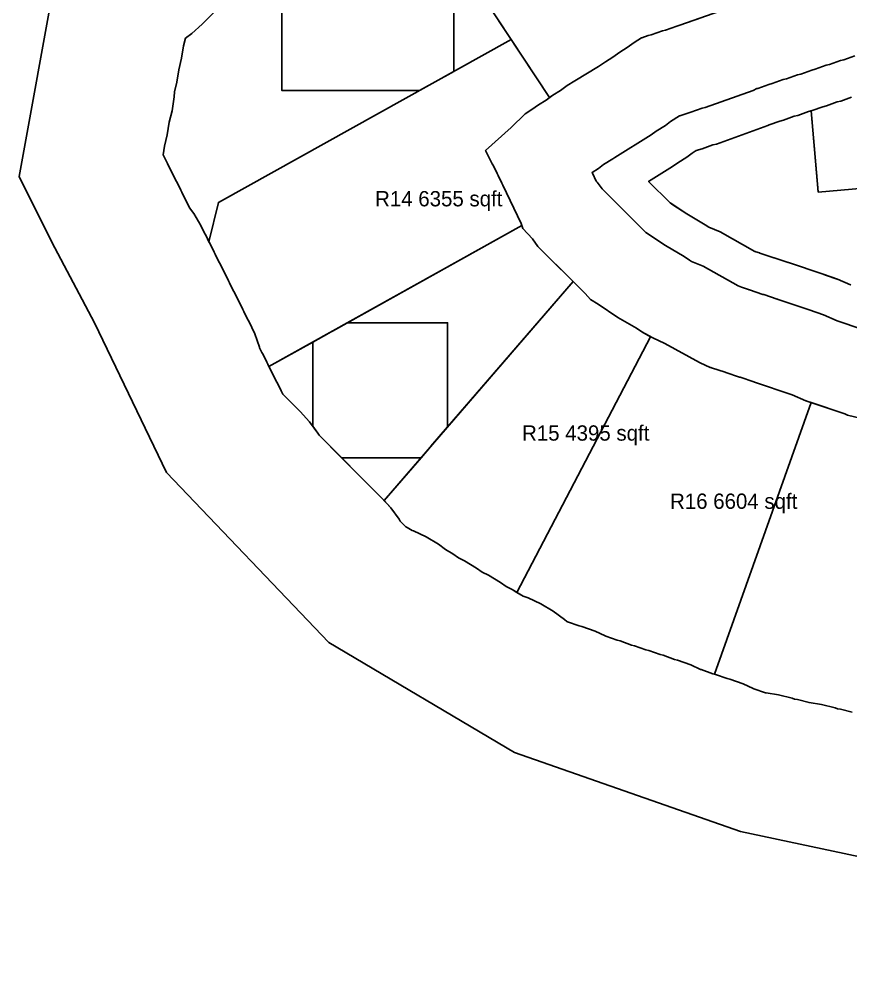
# Model space of a CAD drawing. Header units: metres. Extents: x 119 to 464, y -551 to -55.
# Drawn here: x 118.9 to 206, y -261.5 to -161.8 of the extents above; entities that cross this region are included whole.
import ezdxf

# ---------------------------------------------------------------- set-up
doc = ezdxf.new("R2010")
doc.units = ezdxf.units.M
for name, color, linetype in [('AMENITIES', 6, 'Continuous'), ('COLONY', 3, 'Continuous'), ('GARDENS', 82, 'Continuous'), ('PLOTS', 1, 'Continuous'), ('RIVER_PROMENADE', 62, 'Continuous'), ('ROADS', 8, 'Continuous'), ('TEXT', 7, 'Continuous')]:
    doc.layers.add(name, color=color, linetype=linetype)

msp = doc.modelspace()

# ---------------------------------------------------------------- linework, layer by layer
at = {"layer": 'AMENITIES'}
for points in [[(164.44, -167.312), (160.865, -169.301), (146.44, -169.301), (146.44, -154.03), (146.63, -153.84), (146.83, -153.72), (148.02, -152.85), (149.11, -151.86), (149.669, -151.301), (162.083, -151.301), (164.44, -154.872), (164.44, -167.312)], [(163.794, -193.614), (163.794, -204.512), (161.017, -207.732), (152.702, -207.732), (150.34, -205.37), (150.22, -205.17), (149.677, -204.427), (149.677, -195.625), (153.291, -193.614), (163.794, -193.614)]]:
    msp.add_lwpolyline(points, close=True, dxfattribs=at)
at = {"layer": 'COLONY'}
msp.add_lwpolyline([(338.8, -261.53), (224.09, -261.53), (222.88, -259.14), (209.26, -249.96), (209.26, -249.96), (194.47, -246.82), (170.8, -238.57), (151.35, -227.07), (134.39, -209.29), (126.82, -193.61), (122.36, -185.17), (118.94, -178.32), (122.83, -156.97), (143.97, -136.46), (164.23, -123.19), (208.6, -107.93), (221.48, -103.71), (247.6, -87.66), (258.4, -72.16), (277.21, -65.62), (293.47, -62.5), (331.12, -57.65)], dxfattribs=at)
at = {"layer": 'GARDENS'}
for points in [[(138.36, -184.23), (137.98, -183.43), (137.22, -182.17), (136.79, -181.58), (136.48, -180.93), (136.36, -180.73), (135.98, -179.93), (135.86, -179.73), (135.48, -178.93), (135.36, -178.73), (134.98, -177.93), (134.86, -177.73), (134.48, -176.93), (134.36, -176.73), (134.02, -176.02), (134.16, -175.13), (134.46, -173.93), (134.66, -172.63), (134.96, -171.43), (135.18, -169.97), (135.21, -169.43), (135.46, -168.43), (135.66, -167.13), (135.96, -165.93), (136.16, -164.63), (136.36, -163.83), (137.02, -163.35), (138.11, -162.36), (146.44, -154.03), (146.44, -169.301), (160.865, -169.301), (164.44, -167.312), (164.44, -154.872), (170.446, -163.972), (139.812, -181.011), (138.822, -185.151), (138.48, -184.43), (138.36, -184.23)], [(201.843, -171.434), (201.843, -171.434), (201.843, -171.434), (201.842, -171.434), (201.842, -171.434), (201.843, -171.434), (201.843, -171.434)], [(200.07, -172), (200.07, -172), (200.07, -172), (200.07, -172), (200.07, -172), (200.07, -172)], [(201.57, -171.5), (201.57, -171.5), (201.57, -171.5), (201.57, -171.5), (201.57, -171.5), (201.57, -171.5)], [(197.441, -172.91), (197.44, -172.91), (197.44, -172.91), (197.44, -172.91), (197.44, -172.91), (197.441, -172.91)], [(198.57, -172.5), (198.57, -172.5), (198.57, -172.5), (198.57, -172.5), (198.57, -172.5), (198.57, -172.5)], [(191.57, -175), (191.57, -175), (191.57, -175), (191.57, -175), (191.57, -175), (191.57, -175)], [(189.39, -175.86), (189.39, -175.86), (189.39, -175.86), (189.39, -175.86), (189.39, -175.86), (189.39, -175.86)], [(190.07, -175.5), (190.07, -175.5), (190.07, -175.5), (190.07, -175.5), (190.07, -175.5), (190.07, -175.5)], [(187.89, -176.86), (187.89, -176.86), (187.89, -176.86), (187.89, -176.86), (187.89, -176.86), (187.89, -176.86)], [(184.84, -178.81), (184.84, -178.81), (184.84, -178.81), (184.84, -178.81), (184.84, -178.81), (184.84, -178.81)], [(187.1, -181.07), (187.1, -181.07), (187.1, -181.07), (187.1, -181.07), (187.1, -181.07), (187.1, -181.07)], [(188.83, -182.22), (188.83, -182.22), (188.83, -182.22), (188.83, -182.22), (188.83, -182.22), (188.83, -182.22)], [(172.67, -184.84), (173.24, -185.61), (176.923, -189.293), (162.052, -206.531), (163.794, -204.512), (163.794, -193.614), (153.291, -193.614), (151.734, -194.48), (171.572, -183.446), (171.68, -183.76), (172.67, -184.84)], [(195.97, -186.14), (195.97, -186.14), (195.97, -186.14), (195.97, -186.14), (195.97, -186.14), (195.97, -186.14)], [(196.01, -186.16), (196.01, -186.16), (196.01, -186.16), (196.01, -186.16), (196.01, -186.16), (196.01, -186.16), (196.01, -186.16)], [(196.02, -186.16), (196.02, -186.16), (196.02, -186.16), (196.021, -186.16), (196.022, -186.16), (196.023, -186.161), (196.024, -186.161), (196.025, -186.161), (196.026, -186.162), (196.027, -186.162), (196.027, -186.163), (196.028, -186.164), (196.028, -186.165), (196.029, -186.165), (196.029, -186.166), (196.03, -186.167), (196.03, -186.168), (196.03, -186.169), (196.03, -186.169), (196.03, -186.17), (196.03, -186.17), (196.03, -186.17), (196.03, -186.17), (196.03, -186.17), (196.02, -186.16)], [(196.06, -186.18), (196.06, -186.18), (196.06, -186.18), (196.06, -186.18), (196.06, -186.18), (196.06, -186.18)], [(196.43, -186.3), (196.43, -186.3), (196.43, -186.3), (196.43, -186.3), (196.43, -186.3), (196.43, -186.3)], [(197.93, -186.8), (197.93, -186.8), (197.93, -186.8), (197.93, -186.8), (197.93, -186.8), (197.93, -186.8)], [(199.43, -187.3), (199.43, -187.3), (199.43, -187.3), (199.43, -187.3), (199.43, -187.3), (199.43, -187.3)], [(199.481, -187.31), (203.09, -188.53), (203.09, -188.53), (199.481, -187.31)], [(203.346, -188.615), (203.346, -188.615), (203.346, -188.615), (203.345, -188.615), (203.346, -188.615)], [(205.97, -189.64), (205.97, -189.64), (205.97, -189.64), (205.97, -189.64), (205.97, -189.64), (205.97, -189.64)], [(149.35, -203.98), (148.36, -202.89), (146.55, -201.08), (146.48, -200.93), (146.36, -200.73), (145.98, -199.93), (145.86, -199.73), (145.48, -198.93), (145.36, -198.73), (145.095, -198.173), (149.677, -195.625), (149.677, -204.427), (150.22, -205.17), (149.35, -203.98)], [(157.152, -212.212), (156.86, -211.89), (152.702, -207.732), (161.017, -207.732), (157.152, -212.212)]]:
    msp.add_lwpolyline(points, close=True, dxfattribs=at)
for points in [[(207.14, -194.26), (204.57, -193.39), (203.14, -192.76), (201.64, -192.26), (198.38, -191.16), (198.34, -191.15), (198.3, -191.14), (196.88, -190.66), (196.84, -190.65), (196.8, -190.64), (195.38, -190.16), (195.34, -190.15), (195.3, -190.14), (194.57, -189.89), (194.2, -189.73), (190.53, -187.7), (189.34, -187.18), (189.11, -187.04), (188.55, -186.67), (186.61, -185.54), (184.55, -184.17), (184.53, -184.16), (179.96, -179.59), (179.44, -178.9), (179.35, -178.8), (178.95, -177.97), (178.92, -177.88), (179.59, -177.46), (180.13, -177.05), (181.09, -176.46), (181.29, -176.31), (185.09, -173.96), (185.63, -173.55), (186.59, -172.96), (187.13, -172.55), (188.07, -171.97), (188.09, -171.96), (188.93, -171.67), (189.27, -171.58), (190.43, -171.17), (190.77, -171.08), (195.77, -169.29), (196.15, -169.11), (196.27, -169.08), (197.43, -168.67), (197.77, -168.58), (198.93, -168.17), (199.27, -168.08), (200.43, -167.67), (200.77, -167.58), (201.93, -167.17), (202.27, -167.08), (203.43, -166.67), (203.77, -166.58), (204.93, -166.17), (205.27, -166.08), (206.43, -165.67)], [(206.07, -170), (204.94, -170.41), (204.57, -170.5), (203.44, -170.91), (203.07, -171), (201.94, -171.41), (201.57, -171.5), (200.44, -171.91), (200.07, -172), (198.94, -172.41), (198.57, -172.5), (197.47, -172.9), (197.44, -172.91), (197.3, -172.98), (191.94, -174.91), (191.57, -175), (190.44, -175.41), (190.07, -175.5), (189.83, -175.59), (189.39, -175.86), (188.85, -176.27), (187.89, -176.86), (187.35, -177.27), (184.84, -178.81), (187.1, -181.07), (188.83, -182.22), (190.77, -183.35), (191.14, -183.6), (192.31, -184.11), (195.97, -186.14), (196.01, -186.16), (196.02, -186.16), (196.03, -186.17), (196.04, -186.17), (196.06, -186.18), (196.43, -186.3), (196.48, -186.31), (197.93, -186.8), (197.98, -186.81), (199.43, -187.3), (199.48, -187.31), (203.09, -188.53), (204.59, -189.03), (205.97, -189.64), (206.02, -189.66)]]:
    msp.add_lwpolyline(points, dxfattribs=at)
at = {"layer": 'PLOTS'}
for points in [[(190.409, -161.661), (188.11, -162.48), (187.78, -162.56), (186.61, -162.98), (186.28, -163.06), (185.11, -163.48), (184.78, -163.56), (184.11, -163.8), (184.1, -163.81), (183.31, -164.29), (182.6, -164.81), (181.81, -165.29), (181.1, -165.81), (180.31, -166.29), (179.6, -166.81), (177.1, -168.31), (176.31, -168.79), (175.6, -169.31), (174.81, -169.79), (174.456, -170.049), (157.829, -144.856)], [(229.913, -177.536), (202.586, -179.927), (202.586, -179.927), (201.843, -171.434), (201.94, -171.41), (203.07, -171), (203.44, -170.91), (204.57, -170.5), (204.94, -170.41), (206.07, -170)], [(206.019, -189.66), (205.97, -189.64), (205.97, -189.64), (205.97, -189.64), (205.97, -189.64), (204.591, -189.03), (204.59, -189.03), (204.59, -189.03), (204.589, -189.03), (203.346, -188.615), (203.346, -188.615), (203.346, -188.615), (203.345, -188.615), (203.09, -188.53), (199.481, -187.31), (199.48, -187.31), (199.48, -187.31), (199.479, -187.31), (199.43, -187.3), (199.43, -187.3), (199.43, -187.3), (199.43, -187.3), (197.981, -186.81), (197.98, -186.81), (197.98, -186.81), (197.979, -186.81), (197.93, -186.8), (197.93, -186.8), (197.93, -186.8), (197.93, -186.8), (196.481, -186.31), (196.48, -186.31), (196.48, -186.31), (196.479, -186.31), (196.43, -186.3), (196.43, -186.3), (196.43, -186.3), (196.43, -186.3), (196.06, -186.18), (196.06, -186.18), (196.06, -186.18), (196.06, -186.18), (196.042, -186.171), (196.042, -186.171), (196.042, -186.171), (196.041, -186.171), (196.04, -186.17), (196.039, -186.17), (196.038, -186.17), (196.038, -186.17), (196.037, -186.17), (196.03, -186.17), (196.03, -186.17), (196.03, -186.17), (196.03, -186.17), (196.03, -186.169), (196.03, -186.169), (196.03, -186.168), (196.03, -186.167), (196.029, -186.166), (196.029, -186.165), (196.028, -186.165), (196.028, -186.164), (196.027, -186.163), (196.027, -186.162), (196.026, -186.162), (196.025, -186.161), (196.024, -186.161), (196.023, -186.161), (196.022, -186.16), (196.021, -186.16), (196.02, -186.16), (196.02, -186.16), (196.02, -186.16), (196.01, -186.16), (196.01, -186.16), (196.01, -186.16), (196.01, -186.16), (196.01, -186.16), (195.97, -186.14), (195.97, -186.14), (195.97, -186.14), (195.97, -186.14), (192.311, -184.11), (192.31, -184.11), (192.31, -184.11), (192.309, -184.11), (191.142, -183.601), (191.142, -183.601), (191.141, -183.601), (191.14, -183.6), (191.139, -183.6), (191.138, -183.6), (191.138, -183.6), (191.138, -183.6), (191.13, -183.6), (191.13, -183.6), (191.13, -183.6), (191.13, -183.6), (191.13, -183.6), (190.77, -183.35), (190.77, -183.35), (190.77, -183.35), (190.769, -183.35), (188.83, -182.22), (188.83, -182.22), (188.83, -182.22), (188.83, -182.22), (187.381, -181.257), (187.1, -181.07), (187.1, -181.07), (187.1, -181.07), (187.1, -181.07), (184.84, -178.82), (184.84, -178.82), (184.84, -178.82), (184.84, -178.82), (184.84, -178.82), (184.84, -178.81), (184.84, -178.81), (184.84, -178.81), (184.84, -178.81), (184.84, -178.81), (187.349, -177.27), (187.35, -177.27), (187.35, -177.27), (187.351, -177.27), (187.89, -176.86), (187.89, -176.86), (187.89, -176.86), (187.89, -176.86), (188.849, -176.27), (188.85, -176.27), (188.85, -176.27), (188.851, -176.27), (189.39, -175.86), (189.39, -175.86), (189.39, -175.86), (189.39, -175.86), (189.82, -175.59), (189.82, -175.59), (189.82, -175.59), (189.82, -175.59), (189.82, -175.59), (189.828, -175.59), (189.828, -175.59), (189.829, -175.59), (189.83, -175.59), (189.83, -175.59), (189.831, -175.59), (189.831, -175.589), (189.832, -175.589), (190.07, -175.5), (190.07, -175.5), (190.07, -175.5), (190.07, -175.5), (190.439, -175.41), (190.44, -175.41), (190.44, -175.41), (190.441, -175.41), (191.57, -175), (191.57, -175), (191.57, -175), (191.57, -175), (191.939, -174.91), (191.94, -174.91), (191.94, -174.91), (191.941, -174.91), (197.299, -172.98), (197.3, -172.98), (197.3, -172.98), (197.301, -172.98), (197.44, -172.91), (197.44, -172.91), (197.44, -172.91), (197.441, -172.91), (197.47, -172.9), (197.47, -172.9), (197.47, -172.9), (197.47, -172.9), (198.57, -172.5), (198.57, -172.5), (198.57, -172.5), (198.57, -172.5), (198.939, -172.41), (198.94, -172.41), (198.94, -172.41), (198.941, -172.41), (200.07, -172), (200.07, -172), (200.07, -172), (200.07, -172), (200.439, -171.91), (200.44, -171.91), (200.44, -171.91), (200.441, -171.91), (201.57, -171.5), (201.57, -171.5), (201.57, -171.5), (201.57, -171.5), (201.842, -171.434), (201.842, -171.434), (201.843, -171.434), (201.843, -171.434), (201.843, -171.434), (202.585, -179.917), (202.585, -179.918), (202.585, -179.918), (202.585, -179.919), (202.586, -179.92), (202.586, -179.921), (202.587, -179.922), (202.588, -179.923), (202.588, -179.923), (202.589, -179.924), (202.59, -179.924), (202.591, -179.925), (202.592, -179.925), (202.593, -179.925), (202.594, -179.926), (202.595, -179.926), (202.596, -179.926), (229.913, -177.536)], [(206.13, -234.34), (204.93, -234.04), (204.61, -233.99), (204.35, -233.9), (202.93, -233.54), (201.63, -233.34), (200.43, -233.04), (200.11, -232.99), (199.85, -232.9), (198.43, -232.54), (197.13, -232.34), (197.09, -232.34), (197.06, -232.33), (195.85, -231.9), (195.78, -231.88), (194.74, -231.39), (193.35, -230.9), (193.06, -230.83), (191.85, -230.4), (191.733, -230.372), (201.853, -201.96), (205.37, -203.15), (205.67, -203.28), (207.71, -203.76)]]:
    msp.add_lwpolyline(points, dxfattribs=at)
for points in [[(144.98, -197.93), (144.86, -197.73), (144.48, -196.93), (144.36, -196.73), (144.12, -196.22), (144.1, -196.15), (143.61, -194.76), (142.98, -193.43), (142.86, -193.23), (142.48, -192.43), (142.36, -192.23), (141.98, -191.43), (141.86, -191.23), (141.48, -190.43), (141.36, -190.23), (140.98, -189.43), (140.86, -189.23), (140.48, -188.43), (140.36, -188.23), (139.98, -187.43), (139.86, -187.23), (139.48, -186.43), (139.36, -186.23), (138.98, -185.43), (138.86, -185.23), (138.822, -185.151), (139.812, -181.011), (170.446, -163.972), (174.456, -170.049), (174.1, -170.31), (173.31, -170.79), (172.6, -171.31), (171.9, -171.73), (170.44, -173.19), (167.78, -175.6), (167.97, -175.99), (168.09, -176.2), (168.47, -176.99), (168.59, -177.2), (168.97, -177.99), (169.09, -178.2), (169.47, -178.99), (169.59, -179.2), (171.49, -183.21), (171.572, -183.446), (145.095, -198.173), (144.98, -197.93)], [(170.57, -221.52), (169.92, -221.21), (169.33, -220.78), (168.07, -220.02), (167.42, -219.71), (166.83, -219.28), (165.57, -218.52), (164.92, -218.21), (164.33, -217.78), (163.57, -217.32), (162.83, -216.78), (161.57, -216.02), (160.24, -215.39), (160.1, -215.34), (159.57, -215.02), (159.42, -214.95), (158.84, -214.37), (158.72, -214.17), (157.85, -212.98), (157.152, -212.212), (176.923, -189.293), (178.19, -190.56), (178.75, -191.18), (179.56, -191.66), (181.63, -193.04), (183.56, -194.16), (184.13, -194.54), (185.049, -195.072), (171.057, -221.815), (170.57, -221.52)], [(191.56, -230.33), (190.35, -229.9), (190.28, -229.88), (189.24, -229.39), (187.85, -228.9), (187.56, -228.83), (186.35, -228.4), (186.06, -228.33), (184.85, -227.9), (184.56, -227.83), (183.35, -227.4), (183.06, -227.33), (181.85, -226.9), (181.56, -226.83), (180.35, -226.4), (180.28, -226.38), (179.24, -225.89), (177.85, -225.4), (177.56, -225.33), (176.35, -224.9), (176.28, -224.88), (176.27, -224.88), (176.02, -224.65), (174.83, -223.78), (173.57, -223.02), (172.24, -222.39), (171.69, -222.2), (171.057, -221.815), (185.049, -195.072), (185.27, -195.2), (186.54, -195.76), (190.17, -197.77), (190.22, -197.81), (191.29, -198.28), (191.32, -198.29), (191.34, -198.29), (191.41, -198.31), (192.84, -198.79), (192.91, -198.81), (194.34, -199.29), (194.41, -199.31), (195.84, -199.79), (195.91, -199.81), (199.87, -201.15), (201.29, -201.78), (201.32, -201.79), (201.34, -201.79), (201.41, -201.81), (201.853, -201.96), (191.733, -230.372), (191.56, -230.33)]]:
    msp.add_lwpolyline(points, close=True, dxfattribs=at)
at = {"layer": 'RIVER_PROMENADE'}
for points in [[(146.63, -153.84), (138.11, -162.36), (137.02, -163.35), (136.36, -163.83), (136.16, -164.63), (135.96, -165.93), (135.66, -167.13), (135.46, -168.43), (135.21, -169.43), (135.18, -169.97), (134.96, -171.43), (134.66, -172.63), (134.46, -173.93), (134.16, -175.13), (134.02, -176.02), (134.36, -176.73), (134.48, -176.93), (134.86, -177.73), (134.98, -177.93), (135.36, -178.73), (135.48, -178.93), (135.86, -179.73), (135.98, -179.93), (136.36, -180.73), (136.48, -180.93), (136.79, -181.58), (137.22, -182.17), (137.98, -183.43), (138.36, -184.23), (138.48, -184.43), (138.86, -185.23), (138.98, -185.43), (139.36, -186.23), (139.48, -186.43), (139.86, -187.23), (139.98, -187.43), (140.36, -188.23), (140.48, -188.43), (140.86, -189.23), (140.98, -189.43), (141.36, -190.23), (141.48, -190.43), (141.86, -191.23), (141.98, -191.43), (142.36, -192.23), (142.48, -192.43), (142.86, -193.23), (142.98, -193.43), (143.61, -194.76), (144.1, -196.15), (144.12, -196.22), (144.36, -196.73), (144.48, -196.93), (144.86, -197.73), (144.98, -197.93), (145.36, -198.73), (145.48, -198.93), (145.86, -199.73), (145.98, -199.93), (146.36, -200.73), (146.48, -200.93), (146.55, -201.08), (148.36, -202.89), (149.35, -203.98), (150.22, -205.17), (150.34, -205.37), (156.86, -211.89), (157.85, -212.98), (158.72, -214.17), (158.84, -214.37), (159.42, -214.95), (159.57, -215.02), (160.1, -215.34), (160.24, -215.39), (161.57, -216.02), (162.83, -216.78), (163.57, -217.32), (164.33, -217.78), (164.92, -218.21), (165.57, -218.52), (166.83, -219.28), (167.42, -219.71), (168.07, -220.02), (169.33, -220.78), (169.92, -221.21), (170.57, -221.52), (171.69, -222.2), (172.24, -222.39), (173.57, -223.02), (174.83, -223.78), (176.02, -224.65), (176.27, -224.88), (176.28, -224.88), (176.35, -224.9), (177.56, -225.33), (177.85, -225.4), (179.24, -225.89), (180.28, -226.38), (180.35, -226.4), (181.56, -226.83), (181.85, -226.9), (183.06, -227.33), (183.35, -227.4), (184.56, -227.83), (184.85, -227.9), (186.06, -228.33), (186.35, -228.4), (187.56, -228.83), (187.85, -228.9), (189.24, -229.39), (190.28, -229.88), (190.35, -229.9), (191.56, -230.33), (191.85, -230.4), (193.06, -230.83), (193.35, -230.9), (194.74, -231.39), (195.78, -231.88), (195.85, -231.9), (197.06, -232.33), (197.09, -232.34), (197.13, -232.34), (198.43, -232.54), (199.85, -232.9), (200.11, -232.99), (200.43, -233.04), (201.63, -233.34), (202.93, -233.54), (204.35, -233.9), (204.61, -233.99), (204.93, -234.04), (206.13, -234.34)], [(209.26, -249.96), (194.47, -246.82), (194.47, -246.82), (170.8, -238.57), (151.35, -227.07), (134.39, -209.29), (126.82, -193.61), (122.36, -185.17), (118.94, -178.32), (122.83, -156.97)]]:
    msp.add_lwpolyline(points, dxfattribs=at)
at = {"layer": 'ROADS'}
for points in [[(207.71, -203.76), (205.67, -203.28), (205.37, -203.15), (201.41, -201.81), (201.34, -201.79), (201.32, -201.79), (201.29, -201.78), (199.87, -201.15), (195.91, -199.81), (195.84, -199.79), (194.41, -199.31), (194.34, -199.29), (192.91, -198.81), (192.84, -198.79), (191.41, -198.31), (191.34, -198.29), (191.32, -198.29), (191.29, -198.28), (190.22, -197.81), (190.17, -197.77), (186.54, -195.76), (185.27, -195.2), (184.13, -194.54), (183.56, -194.16), (181.63, -193.04), (179.56, -191.66), (178.75, -191.18), (178.19, -190.56), (173.24, -185.61), (172.67, -184.84), (171.68, -183.76), (171.49, -183.21), (169.59, -179.2), (169.47, -178.99), (169.09, -178.2), (168.97, -177.99), (168.59, -177.2), (168.47, -176.99), (168.09, -176.2), (167.97, -175.99), (167.78, -175.6), (170.44, -173.19), (171.9, -171.73), (172.6, -171.31), (173.31, -170.79), (174.1, -170.31), (174.81, -169.79), (175.6, -169.31), (176.31, -168.79), (177.1, -168.31), (179.6, -166.81), (180.31, -166.29), (181.1, -165.81), (181.81, -165.29), (182.6, -164.81), (183.31, -164.29), (184.1, -163.81), (184.11, -163.8), (184.78, -163.56), (185.11, -163.48), (186.28, -163.06), (186.61, -162.98), (187.78, -162.56), (188.11, -162.48), (192.29, -160.99)], [(206.43, -165.67), (205.27, -166.08), (204.93, -166.17), (203.77, -166.58), (203.43, -166.67), (202.27, -167.08), (201.93, -167.17), (200.77, -167.58), (200.43, -167.67), (199.27, -168.08), (198.93, -168.17), (197.77, -168.58), (197.43, -168.67), (196.27, -169.08), (196.15, -169.11), (195.77, -169.29), (190.77, -171.08), (190.43, -171.17), (189.27, -171.58), (188.93, -171.67), (188.09, -171.96), (188.07, -171.97), (187.13, -172.55), (186.59, -172.96), (185.63, -173.55), (185.09, -173.96), (181.29, -176.31), (181.09, -176.46), (180.13, -177.05), (179.59, -177.46), (178.92, -177.88), (178.95, -177.97), (179.35, -178.8), (179.44, -178.9), (179.96, -179.59), (184.53, -184.16), (184.55, -184.17), (186.61, -185.54), (188.55, -186.67), (189.11, -187.04), (189.34, -187.18), (190.53, -187.7), (194.2, -189.73), (194.57, -189.89), (195.3, -190.14), (195.34, -190.15), (195.38, -190.16), (196.8, -190.64), (196.84, -190.65), (196.88, -190.66), (198.3, -191.14), (198.34, -191.15), (198.38, -191.16), (201.64, -192.26), (203.14, -192.76), (204.57, -193.39), (207.14, -194.26)]]:
    msp.add_lwpolyline(points, dxfattribs=at)

# ---------------------------------------------------------------- texts
at = {"layer": 'TEXT'}
for s, p in [('R14 6355 sqft', (156.21, -181.426)), ('R15 4395 sqft', (171.591, -205.941)), ('R16 6604 sqft', (187.08, -213.076))]:
    msp.add_text(s, height=1.6, dxfattribs=at).set_placement(p)

doc.saveas('drawing.dxf')
